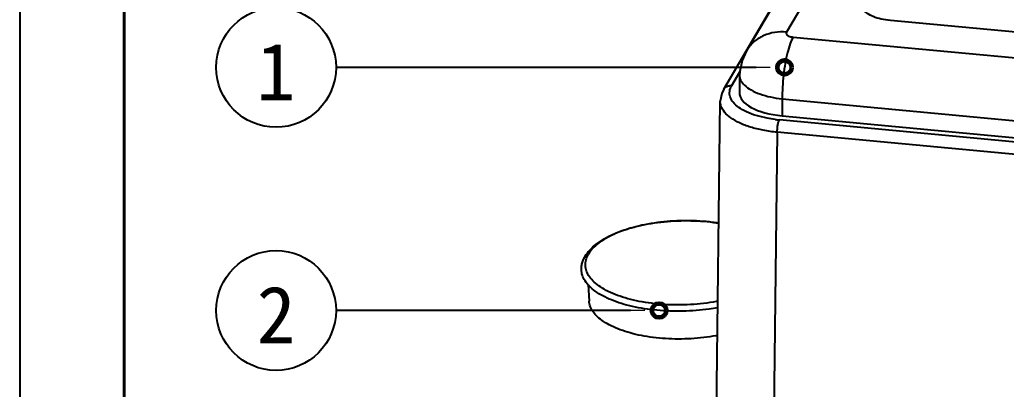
# Model space of a CAD drawing. Header units: millimetres. Extents: x 15 to 334, y 2 to 223.
# Drawn here: x 15.5 to 67.4, y 65.1 to 84.5 of the extents above; entities that cross this region are included whole.
import ezdxf

# ---------------------------------------------------------------- set-up
doc = ezdxf.new("R2010")
doc.units = ezdxf.units.MM
for name, color, linetype in [('06___PRT_ALL_SURFS', 179, 'Continuous'), ('FROM', 179, 'Continuous'), ('SLD-0', 179, 'Continuous')]:
    doc.layers.add(name, color=color, linetype=linetype)
doc.styles.add('SLDTEXTSTYLE7', font='TXT')

msp = doc.modelspace()

# ---------------------------------------------------------------- linework, layer by layer
at = {"layer": '06___PRT_ALL_SURFS', "color": 179, "linetype": 'Continuous'}
for p, q in [((66.469, 102.012), (55.802, 83.881)), ((64.367, 101.029), (53.7, 82.898)), ((56.16, 83.623), (126.385, 77.04)), ((53.7, 82.898), (53.47, 82.391)), ((53.7, 82.898), (53.7, 82.898)), ((53.47, 82.391), (53.35, 81.819)), ((53.339, 81.607), (53.328, 80.709)), ((53.35, 81.819), (53.339, 81.606)), ((55.585, 80.366), (125.81, 73.784))]:
    msp.add_line(p, q, dxfattribs=at)
for points, knots in [([(55.802, 83.881), (55.598, 83.9), (55.191, 83.891), (54.613, 83.728), (54.114, 83.425), (53.834, 83.115), (53.717, 82.927), (53.7, 82.898)], [0, 0, 0, 0, 0.614518, 1.207869, 1.78143, 2.342088, 2.443153, 2.443153, 2.443153, 2.443153]), ([(56.16, 83.623), (56.096, 83.514), (55.982, 83.244), (55.844, 82.781), (55.729, 82.225), (55.642, 81.615), (55.591, 80.989), (55.582, 80.571), (55.585, 80.367)], [0, 0, 0, 0, 0.37968, 0.872075, 1.450198, 2.079231, 2.720235, 3.333338, 3.333338, 3.333338, 3.333338]), ([(55.802, 83.881), (55.792, 83.864), (55.779, 83.824), (55.802, 83.761), (55.858, 83.71), (55.94, 83.669), (56.043, 83.638), (56.12, 83.627), (56.16, 83.623)], [0, 0, 0, 0, 0.0586915, 0.1174939, 0.1898612, 0.2811876, 0.3903983, 0.5125468, 0.5125468, 0.5125468, 0.5125468]), ([(53.339, 81.606), (53.338, 81.52), (53.387, 81.319), (53.608, 81.052), (53.958, 80.812), (54.42, 80.611), (54.974, 80.456), (55.375, 80.391), (55.585, 80.366)], [0, 0, 0, 0, 0.257667, 0.596013, 1.015736, 1.521228, 2.101607, 2.737504, 2.737504, 2.737504, 2.737504])]:
    msp.add_open_spline(points, degree=3, knots=knots, dxfattribs=at)
at = {"layer": 'FROM'}
msp.add_line((15.481, 223.304), (15.481, 1.678), dxfattribs=at)
at = {"layer": 'FROM', "lineweight": 40}
msp.add_line((20.977, 7.175), (20.977, 217.808), dxfattribs=at)
at = {"layer": 'FROM', "color": 3}
for p, q in [((54.203, 82.028), (32.114, 82.028)), ((47.606, 69.238), (32.114, 69.238))]:
    msp.add_line(p, q, dxfattribs=at)
at = {"layer": 'FROM', "color": 4}
for centre in [(28.964, 82.028), (28.964, 69.238)]:
    msp.add_circle(centre, 3.15, dxfattribs=at)
at = {"layer": 'SLD-0', "color": 179, "linetype": 'Continuous'}
for p, q in [((52.503, 80.875), (63.19, 99.04)), ((122.781, 78.726), (61.268, 84.493)), ((52.924, 81.072), (53.349, 81.794)), ((52.397, 80.652), (52.322, 80.253)), ((52.503, 80.875), (52.397, 80.652)), ((52.04, 56.522), (52.322, 80.253)), ((55.585, 80.366), (55.575, 79.481)), ((55.575, 79.481), (125.849, 72.894)), ((125.733, 72.674), (55.433, 79.264)), ((55.318, 78.613), (55.035, 54.885)), ((125.618, 72.023), (55.318, 78.613)), ((45.368, 70.602), (45.422, 69.734))]:
    msp.add_line(p, q, dxfattribs=at)
at = {"layer": 'SLD-0', "color": 3, "linetype": 'Continuous', "lineweight": 0}
for p, q in [((54.953, 82.028), (54.203, 82.028)), ((48.356, 69.238), (47.606, 69.238))]:
    msp.add_line(p, q, dxfattribs=at)
at = {"layer": 'SLD-0', "color": 3, "linetype": 'Continuous', "lineweight": 60}
for centre in [(55.703, 82.028), (49.106, 69.238)]:
    msp.add_circle(centre, 0.375, dxfattribs=at)
at = {"layer": 'SLD-0', "color": 179, "linetype": 'Continuous'}
msp.add_arc((56.108, 86.477), 7.244, 262.8782, 264.6513, dxfattribs=at)
msp.add_ellipse((56.329, 80.76), major_axis=(3.001, 0.071), ratio=0.434926, start_param=3.12624, end_param=4.448003, dxfattribs=at)
for points, knots in [([(61.268, 84.493), (61.105, 84.508), (60.799, 84.554), (60.385, 84.677), (60.059, 84.843), (59.84, 85.042), (59.777, 85.205), (59.771, 85.276)], [0, 0, 0, 0, 0.489843, 0.926087, 1.290931, 1.580208, 1.792733, 1.792733, 1.792733, 1.792733]), ([(52.503, 80.875), (52.526, 80.913), (52.593, 80.992), (52.742, 81.068), (52.863, 81.078), (52.924, 81.072)], [0, 0, 0, 0, 0.1320795, 0.3049005, 0.4870922, 0.4870922, 0.4870922, 0.4870922]), ([(55.21, 79.288), (55.07, 79.306), (54.731, 79.359), (54.222, 79.481), (53.717, 79.669), (53.307, 79.898), (53.006, 80.162), (52.826, 80.46), (52.794, 80.784), (52.871, 80.982), (52.924, 81.072)], [0, 0, 0, 0, 0.424284, 1.02777, 1.56845, 2.035684, 2.427879, 2.757431, 3.056667, 3.371091, 3.371091, 3.371091, 3.371091]), ([(55.318, 78.613), (55.071, 78.637), (54.597, 78.703), (53.932, 78.865), (53.356, 79.081), (52.889, 79.342), (52.545, 79.643), (52.355, 79.957), (52.322, 80.168), (52.323, 80.252)], [0, 0, 0, 0, 0.74348, 1.432865, 2.050349, 2.583714, 3.031123, 3.406625, 3.658243, 3.658243, 3.658243, 3.658243]), ([(55.318, 78.613), (55.317, 78.675), (55.322, 78.8), (55.344, 78.981), (55.379, 79.137), (55.412, 79.229), (55.433, 79.264)], [0, 0, 0, 0, 0.1864851, 0.3765592, 0.5438929, 0.6663944, 0.6663944, 0.6663944, 0.6663944]), ([(45.22, 72.093), (45.289, 72.21), (45.465, 72.441), (45.808, 72.748), (46.233, 73.027), (46.728, 73.273), (47.283, 73.485), (47.886, 73.66), (48.53, 73.798), (49.203, 73.896), (49.893, 73.955), (50.591, 73.972), (51.284, 73.949), (51.836, 73.896), (52.154, 73.85), (52.247, 73.836)], [0, 0, 0, 0, 0.40641, 0.865223, 1.373644, 1.926807, 2.521118, 3.151595, 3.811807, 4.494007, 5.189789, 5.890229, 6.586224, 7.268647, 7.551029, 7.551029, 7.551029, 7.551029]), ([(52.247, 73.83), (52.138, 73.847), (51.807, 73.894), (51.244, 73.947), (50.558, 73.968), (49.867, 73.949), (49.185, 73.89), (48.523, 73.791), (47.894, 73.655), (47.31, 73.484), (46.781, 73.281), (46.316, 73.05), (45.925, 72.794), (45.612, 72.519), (45.452, 72.312), (45.391, 72.208)], [0, 0, 0, 0, 0.329919, 1.00464, 1.694204, 2.388272, 3.076372, 3.748208, 4.393976, 5.004704, 5.572634, 6.091697, 6.558143, 6.971458, 7.335687, 7.335687, 7.335687, 7.335687]), ([(52.198, 69.727), (52.168, 69.721), (51.919, 69.674), (51.441, 69.603), (50.758, 69.543), (50.067, 69.524), (49.381, 69.546), (48.712, 69.608), (48.073, 69.709), (47.475, 69.848), (46.928, 70.021), (46.444, 70.226), (46.031, 70.459), (45.694, 70.717), (45.442, 70.995), (45.278, 71.293), (45.213, 71.605), (45.249, 71.92), (45.336, 72.114), (45.391, 72.208)], [0, 0, 0, 0, 0.089658, 0.761494, 1.449594, 2.143662, 2.833226, 3.507947, 4.157933, 4.774072, 5.348411, 5.87461, 6.348549, 6.769188, 7.139839, 7.469814, 7.775686, 8.079889, 8.405319, 8.405319, 8.405319, 8.405319]), ([(45.021, 71.461), (45.025, 71.531), (45.045, 71.675), (45.112, 71.888), (45.18, 72.025), (45.22, 72.093)], [0, 0, 0, 0, 0.2113645, 0.4323317, 0.6686149, 0.6686149, 0.6686149, 0.6686149]), ([(52.194, 69.385), (52.041, 69.357), (51.662, 69.296), (51.051, 69.229), (50.363, 69.194), (49.674, 69.198), (48.995, 69.241), (48.34, 69.322), (47.717, 69.44), (47.139, 69.593), (46.614, 69.777), (46.152, 69.991), (45.759, 70.231), (45.443, 70.494), (45.207, 70.776), (45.058, 71.075), (45.017, 71.31), (45.02, 71.436), (45.021, 71.461)], [0, 0, 0, 0, 0.467406, 1.150097, 1.842233, 2.534235, 3.21653, 3.879808, 4.515296, 5.115052, 5.672307, 6.181889, 6.640797, 7.049016, 7.410693, 7.735562, 8.03979, 8.114295, 8.114295, 8.114295, 8.114295]), ([(52.176, 67.923), (52.151, 67.919), (51.912, 67.874), (51.451, 67.805), (50.789, 67.747), (50.118, 67.729), (49.452, 67.75), (48.803, 67.81), (48.182, 67.909), (47.601, 68.043), (47.071, 68.211), (46.601, 68.41), (46.199, 68.636), (45.873, 68.886), (45.627, 69.157), (45.471, 69.441), (45.428, 69.641), (45.422, 69.734)], [0, 0, 0, 0, 0.076734, 0.72897, 1.396996, 2.070816, 2.740264, 3.395301, 4.026325, 4.624489, 5.182073, 5.692922, 6.153034, 6.561402, 6.921239, 7.241588, 7.523065, 7.523065, 7.523065, 7.523065])]:
    msp.add_open_spline(points, degree=3, knots=knots, dxfattribs=at)

# ---------------------------------------------------------------- texts
at = {"layer": 'FROM', "color": 6, "char_height": 3, "attachment_point": 2, "style": 'SLDTEXTSTYLE7'}
for s, insert in [('1', (28.95, 83.303)), ('2', (28.966, 70.514))]:
    msp.add_mtext(s, dxfattribs=dict(at, insert=insert))

doc.saveas('drawing.dxf')
